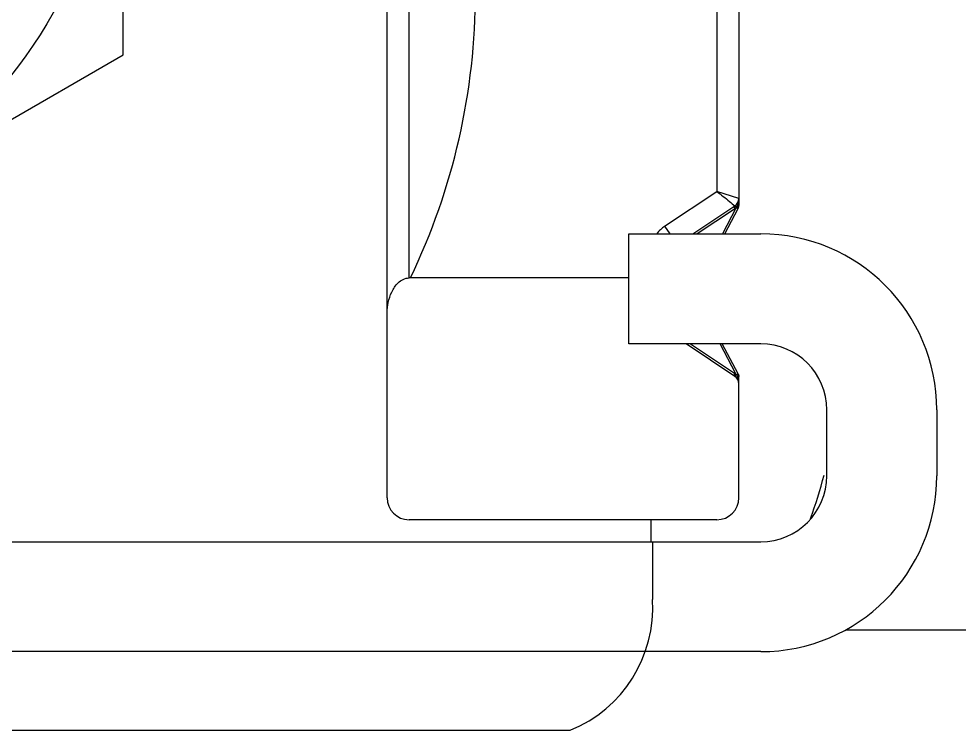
# Model space of a CAD drawing. Extents: x 4995099 to 5303443, y 4627657 to 4889583.
# Drawn here: x 5045970.7 to 5046208.6, y 4765151.2 to 4765331.1 of the extents above; entities that cross this region are included whole.
import ezdxf

# ---------------------------------------------------------------- set-up
doc = ezdxf.new("R2010")
doc.units = 0
doc.header["$LTSCALE"] = 1000
doc.header["$MEASUREMENT"] = 0
doc.layers.get('0').update_dxf_attribs({"color": 4, "linetype": 'CONTINUOUS'})

msp = doc.modelspace()

# ---------------------------------------------------------------- linework, layer by layer
at = {"linetype": 'Continuous'}
for p, q in [((5046152.84, 4765512.39), (5046152.84, 4765283.88)), ((5046147.28, 4765510.61), (5046147.28, 4765287.45)), ((5045997.13, 4765321.97), (5045997.13, 4765476.08)), ((5046069.42, 4765265.57), (5046069.42, 4765370.99)), ((5046063.86, 4765209.96), (5046063.86, 4765367.12)), ((5045863.67, 4765244.92), (5045997.13, 4765321.97)), ((5046134.06, 4765278.64), (5046147.28, 4765287.45)), ((5046152.84, 4765285.66), (5046147.28, 4765287.45)), ((5046141.16, 4765276.69), (5046151.85, 4765283.81)), ((5046152.07, 4765283.89), (5046152.08, 4765283.96)), ((5046152.08, 4765283.96), (5046152.13, 4765284.04)), ((5046151.76, 4765282.96), (5046142.25, 4765276.68)), ((5046152.11, 4765283.22), (5046148.68, 4765276.69)), ((5046149.25, 4765276.69), (5046152.64, 4765283.1)), ((5046151.99, 4765283.55), (5046152.11, 4765283.22)), ((5046152.16, 4765283.28), (5046152.11, 4765283.22)), ((5046152.21, 4765283.34), (5046152.16, 4765283.28)), ((5046152.19, 4765283.36), (5046152.65, 4765283.09)), ((5046125.03, 4765248.88), (5046125.03, 4765276.69)), ((5046125.03, 4765276.69), (5046158.4, 4765276.69)), ((5046134.06, 4765278.64), (5046135.36, 4765276.69)), ((5046125.03, 4765265.57), (5046069.42, 4765265.57)), ((5046158.4, 4765248.88), (5046125.03, 4765248.88)), ((5046151.85, 4765240.65), (5046139.49, 4765248.88)), ((5046140.62, 4765248.89), (5046151.76, 4765241.5)), ((5046152.07, 4765241.27), (5046148.07, 4765248.88)), ((5046152.64, 4765241.32), (5046148.65, 4765248.88)), ((5046151.96, 4765240.94), (5046152.07, 4765241.27)), ((5046152.07, 4765241.27), (5046152.22, 4765241.1)), ((5046152.49, 4765240.98), (5046152.29, 4765241.07)), ((5046152.44, 4765240.35), (5046152.65, 4765239.75)), ((5046152.84, 4765238.96), (5046152.84, 4765240.55)), ((5046152.84, 4765209.96), (5046152.84, 4765238.79)), ((5046175.08, 4765215.52), (5046175.08, 4765232.2)), ((5046202.89, 4765232.2), (5046202.89, 4765215.52)), ((5046147.28, 4765204.4), (5046069.42, 4765204.4)), ((5046130.59, 4765204.4), (5046130.59, 4765198.83)), ((5045791.38, 4765198.83), (5046158.4, 4765198.83)), ((5046130.97, 4765198.83), (5046130.97, 4765184.22)), ((5046179.93, 4765176.59), (5050374.68, 4765176.59)), ((5046158.4, 4765171.03), (5045791.38, 4765171.03)), ((5045617.97, 4765151.16), (5046110.18, 4765151.16))]:
    msp.add_line(p, q, dxfattribs=at)
msp.add_circle((5045863.67, 4765399.03), 133.46, dxfattribs=at)
for centre, radius, start, end in [((5045919.31, 4765337.82), 166.93, 334.351, 0), ((5046150.61, 4765285.66), 2.22, 303.6901, 0), ((5046149.24, 4765285.22), 3.53, 332.2609, 337.0902), ((5046148.85, 4765285.39), 3.95, 337.0808, 341.6139), ((5046147.77, 4765285.66), 5.07, 350.5319, 0.0397), ((5046149.62, 4765286.19), 3.88, 303.3657, 309.9733), ((5046151.96, 4765284.35), 1.02, 283.0088, 289.662), ((5046149.61, 4765285.03), 3.11, 327.7436, 331.1962), ((5046151.92, 4765284.48), 1.16, 289.6457, 294.8196), ((5046149.47, 4765285.11), 3.27, 331.176, 332.211), ((5046151.85, 4765284.62), 1.31, 294.8124, 299.1852), ((5046151.77, 4765284.76), 1.47, 299.1761, 302.7458), ((5046151.87, 4765284.62), 1.31, 302.6852, 304.7374), ((5046138.38, 4765272.16), 7.79, 123.6901, 144.1235), ((5046158.4, 4765232.2), 44.49, 0, 90), ((5046158.4, 4765232.2), 16.68, 0, 90), ((5046149.6, 4765238.24), 3.91, 50.7761, 56.4499), ((5046087.29, 4765221.38), 67.86, 16.6154, 16.8895), ((5046151.9, 4765240), 1.13, 70.2304, 73.9636), ((5046150.61, 4765238.79), 2.22, 0, 56.3099), ((5046176.95, 4765248.14), 25.72, 196.6266, 197.6315), ((5046158.4, 4765215.52), 44.49, 270, 0), ((5046158.4, 4765215.52), 16.68, 270, 0), ((5046066.64, 4765243.32), 111.22, 339.6685, 345.625), ((5046069.42, 4765209.96), 5.56, 180, 270), ((5046147.28, 4765209.96), 5.56, 270, 0), ((5046097.67, 4765182.1), 33.37, 292.0243, 3.6521)]:
    msp.add_arc(centre, radius, start, end, dxfattribs=at)
for points, knots in [([(5046147.28, 4765287.45), (5046148.34, 4765286.6), (5046149.9, 4765285.44), (5046151.35, 4765284.13), (5046151.85, 4765283.81)], [0, 0, 0, 0, 0.698346, 1, 1, 1, 1]), ([(5046152.05, 4765283.96), (5046151.98, 4765283.9), (5046151.96, 4765283.73), (5046151.98, 4765283.6), (5046151.99, 4765283.55)], [0, 0, 0, 0, 0.671481, 1, 1, 1, 1]), ([(5046152.21, 4765283.34), (5046152.18, 4765283.39), (5046152.11, 4765283.57), (5046152.06, 4765283.76), (5046152.07, 4765283.89)], [0, 0, 0, 0, 0.307942, 1, 1, 1, 1]), ([(5046152.81, 4765283.61), (5046152.81, 4765283.65), (5046152.81, 4765283.73), (5046152.78, 4765283.81), (5046152.76, 4765283.84)], [0, 0, 0, 0, 0.48312, 1, 1, 1, 1]), ([(5046151.72, 4765283.63), (5046151.7, 4765283.59), (5046151.66, 4765283.36), (5046151.7, 4765283.13), (5046151.76, 4765282.96)], [0, 0, 0, 0, 0.201666, 1, 1, 1, 1]), ([(5046063.86, 4765256.74), (5046063.86, 4765257.62), (5046064.06, 4765259.43), (5046064.96, 4765262.05), (5046066.5, 4765264.5), (5046068.41, 4765265.57), (5046069.42, 4765265.57)], [0, 0, 0, 0, 0.235531, 0.478205, 0.731471, 1, 1, 1, 1]), ([(5046151.72, 4765240.83), (5046151.7, 4765240.87), (5046151.66, 4765241.1), (5046151.71, 4765241.33), (5046151.76, 4765241.5)], [0, 0, 0, 0, 0.200998, 1, 1, 1, 1]), ([(5046152.64, 4765241.32), (5046152.61, 4765241.35), (5046152.45, 4765241.16), (5046152.32, 4765241.15), (5046152.22, 4765241.09)], [0, 0, 0, 0, 0.259642, 1, 1, 1, 1]), ([(5046152.02, 4765240.51), (5046151.95, 4765240.58), (5046151.92, 4765240.75), (5046151.95, 4765240.89), (5046151.96, 4765240.94)], [0, 0, 0, 0, 0.67298, 1, 1, 1, 1]), ([(5046152.84, 4765240.54), (5046152.84, 4765240.67), (5046152.7, 4765240.85), (5046152.54, 4765240.95), (5046152.49, 4765240.98)], [0, 0, 0, 0, 0.684585, 1, 1, 1, 1]), ([(5046152.81, 4765240.81), (5046152.81, 4765240.77), (5046152.81, 4765240.69), (5046152.78, 4765240.62), (5046152.76, 4765240.58)], [0, 0, 0, 0, 0.483166, 1, 1, 1, 1]), ([(5046152.81, 4765240.81), (5046152.81, 4765240.77), (5046152.81, 4765240.69), (5046152.78, 4765240.62), (5046152.76, 4765240.58)], [0, 0, 0, 0, 0.483166, 1, 1, 1, 1]), ([(5046152.81, 4765240.81), (5046152.81, 4765240.77), (5046152.81, 4765240.69), (5046152.78, 4765240.62), (5046152.76, 4765240.58)], [0, 0, 0, 0, 0.483166, 1, 1, 1, 1]), ([(5046152.81, 4765240.81), (5046152.81, 4765240.77), (5046152.81, 4765240.69), (5046152.78, 4765240.62), (5046152.76, 4765240.58)], [0, 0, 0, 0, 0.483166, 1, 1, 1, 1])]:
    msp.add_open_spline(points, degree=3, knots=knots, dxfattribs=at)
for points in [[(5046152.6, 4765284.14), (5046152.67, 4765284.37), (5046152.73, 4765284.59), (5046152.77, 4765284.83)], [(5046152.84, 4765283.88), (5046152.84, 4765283.75), (5046152.72, 4765283.62), (5046152.61, 4765283.55)], [(5046152.64, 4765283.1), (5046152.73, 4765283.26), (5046152.81, 4765283.43), (5046152.81, 4765283.61)], [(5046152.64, 4765241.32), (5046152.73, 4765241.16), (5046152.81, 4765240.99), (5046152.81, 4765240.81)]]:
    msp.add_open_spline(points, degree=3, dxfattribs=at)

doc.saveas('drawing.dxf')
